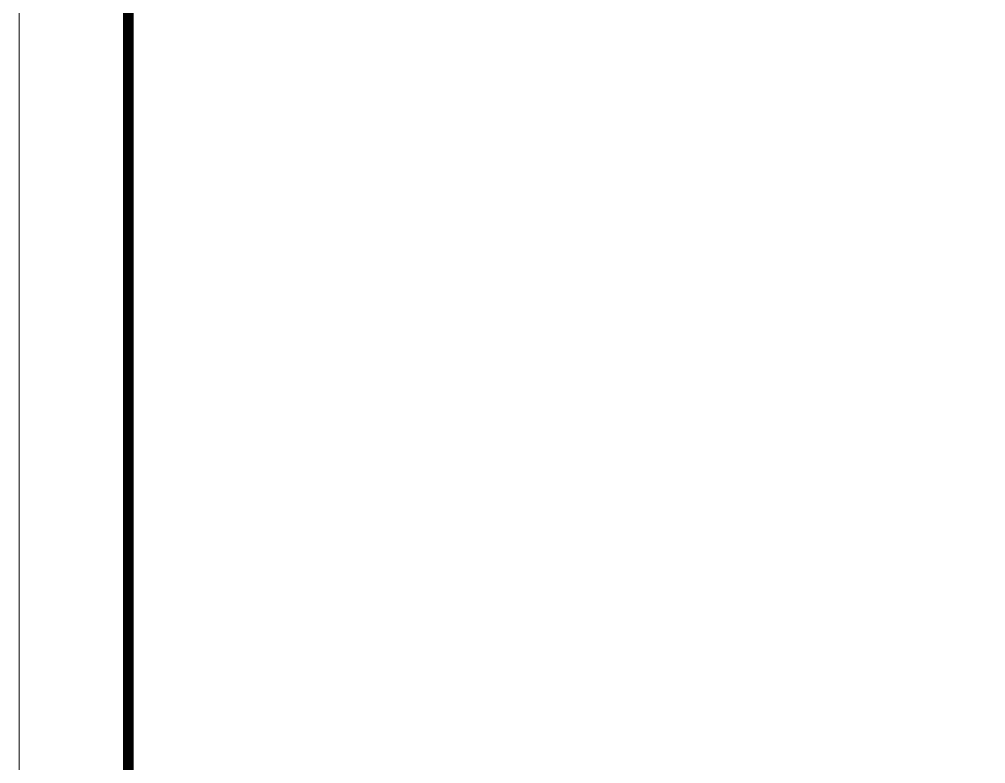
# Model space of a CAD drawing. Extents: x 1332633 to 1595679, y 264824 to 640777.
# Drawn here: x 1510891 to 1515325, y 321412 to 324828 of the extents above; entities that cross this region are included whole.
import ezdxf
from ezdxf.enums import TextEntityAlignment as Align

# ---------------------------------------------------------------- set-up
doc = ezdxf.new("R2010")
doc.units = 0
doc.header["$LTSCALE"] = 1000
doc.header["$MEASUREMENT"] = 0
doc.layers.add('_公共_图框', color=4, linetype='CONTINUOUS', lineweight=5)
doc.layers.add('A-Wall(建筑墙)', color=255, linetype='CONTINUOUS')
doc.styles.add('图框文字', font='SIMKAI.TTF')

# ---------------------------------------------------------------- blocks, each defined once
blk = doc.blocks.new('qqwqw')
at = {"layer": '_公共_图框'}
blk.add_lwpolyline([(-63075, 0), (0, 0), (0, 29700), (-63075, 29700)], close=True, dxfattribs=at)
at = {"layer": '_公共_图框', "const_width": 50}
blk.add_lwpolyline([(-61825, 500), (-500, 500), (-500, 29200), (-61825, 29200)], close=True, dxfattribs=at)
at = {"layer": '_公共_图框', "style": '图框文字'}
for tag, height, p in [('建设单位', 250, (-2500, 19150)), ('合作单位', 250, (-2527, 16841.6)), ('项目名称', 250, (-2500, 15150)), ('项目编号', 250, (-2500, 13150)), ('建筑', 175, (-1300, 2800)), ('方案深化', 175, (-1300, 2450)), ('1:100', 175, (-1300, 2100)), ('20090705', 175, (-1300, 1750)), ('图号', 175, (-1300, 1225))]:
    blk.add_attdef(tag, text='', height=height, dxfattribs=at).set_placement(p, align=Align.MIDDLE_CENTER)

msp = doc.modelspace()

# ---------------------------------------------------------------- block references
at = {"layer": 'A-Wall(建筑墙)', "xscale": -1, "rotation": 270}
msp.add_blockref('qqwqw', (1510891.4, 329420.9, 0), dxfattribs=at)

doc.saveas('drawing.dxf')
